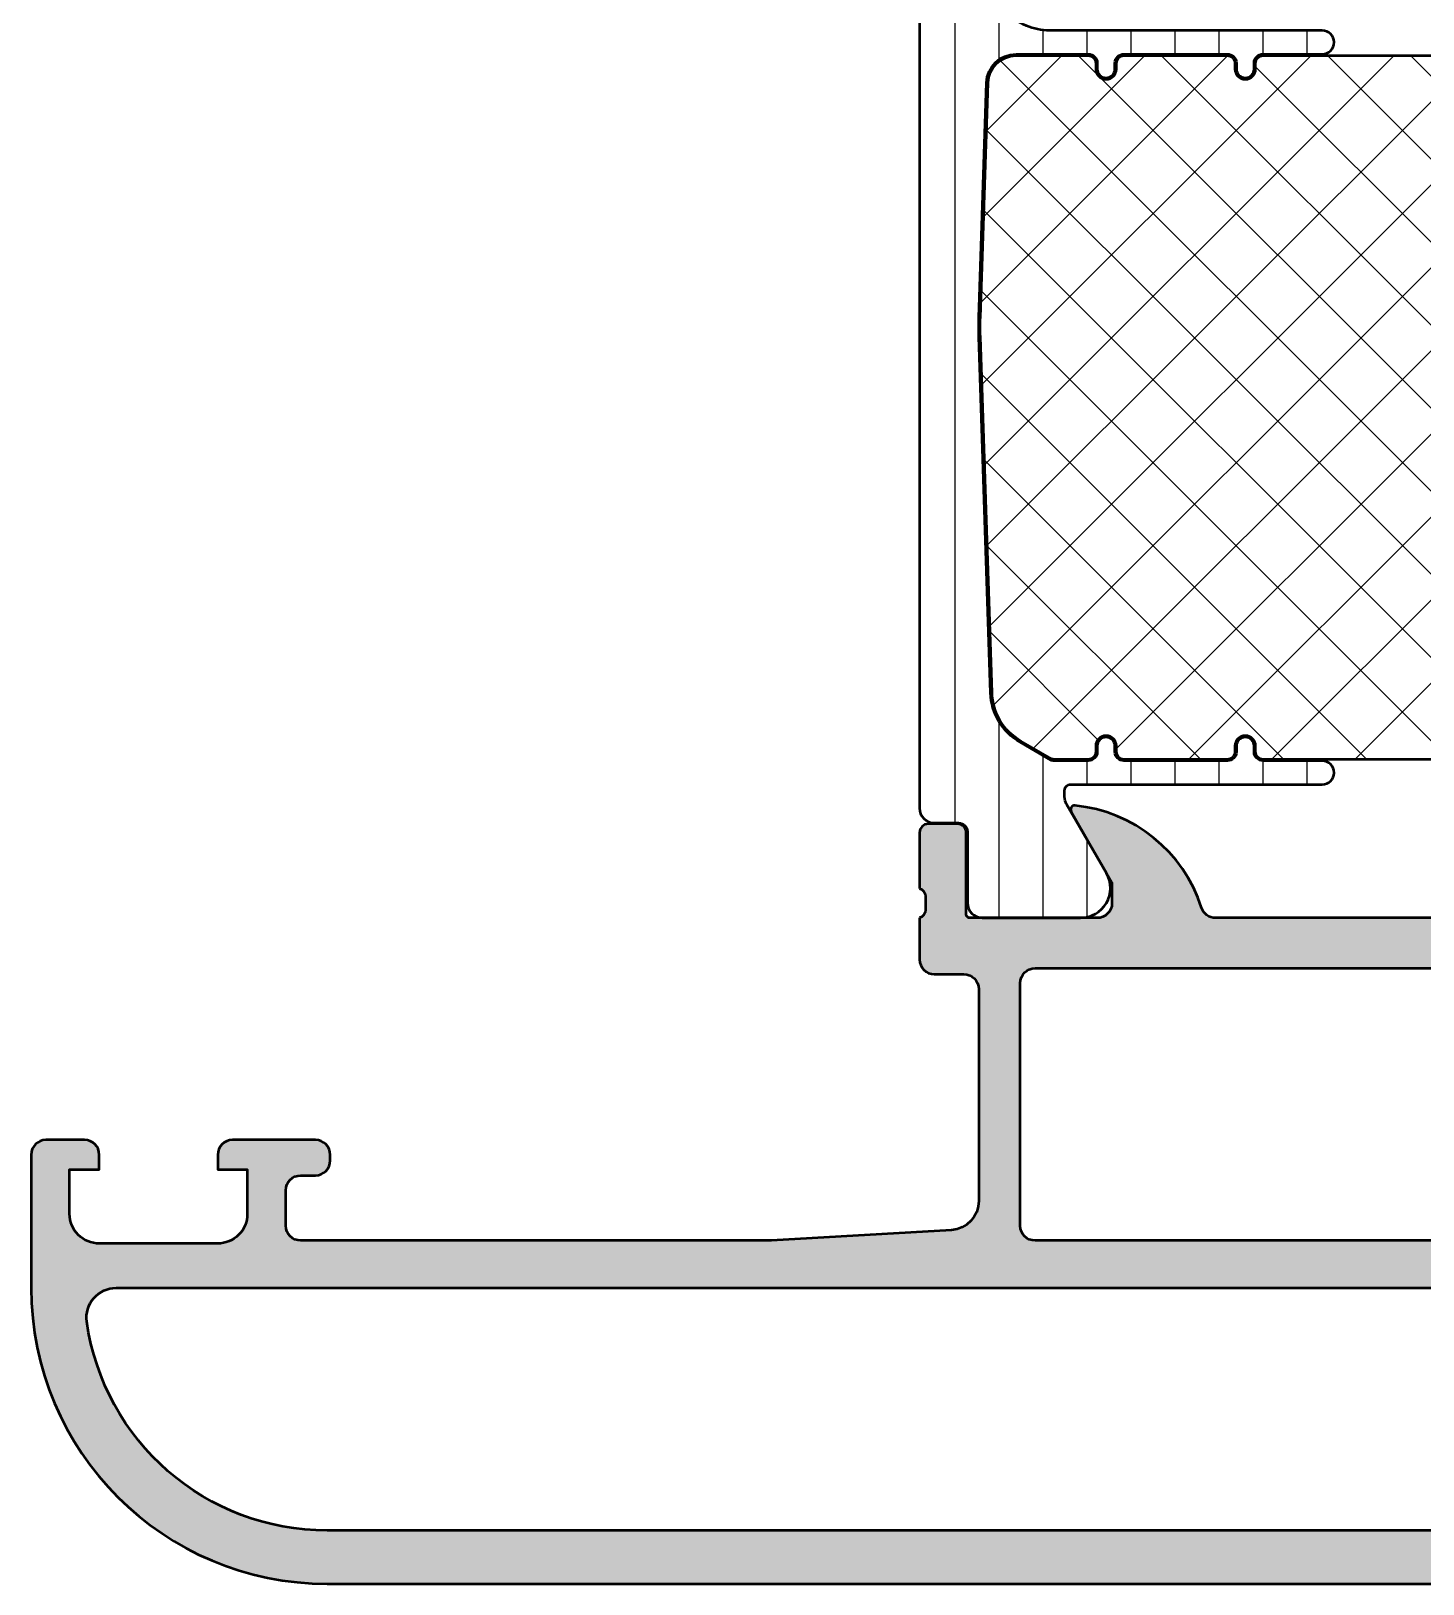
# Model space of a CAD drawing. Extents: x 0 to 94, y 0 to 85.
# Drawn here: x 0 to 47, y 0 to 52.5 of the extents above; entities that cross this region are included whole.
import ezdxf

# ---------------------------------------------------------------- set-up
doc = ezdxf.new("R2010")
doc.units = 0
for name, color, linetype, lineweight in [('0S-Alu contour', 7, 'Continuous', 50), ('0S-Alu hatch', 252, 'Continuous', 25), ('0S-Plastic contour', 254, 'Continuous', 50), ('0S-Plastic hatch', 253, 'Continuous', 25), ('0S-PT contour', 91, 'Continuous', 50), ('0S-PT hatch', 103, 'Continuous', 25)]:
    doc.layers.add(name, color=color, linetype=linetype, lineweight=lineweight)

# ---------------------------------------------------------------- blocks, each defined once
blk = doc.blocks.new('375500__3BB3C9ED_DCCA_46D5_B7CB_0F4170050886_')
at = {"layer": '0S-Alu hatch'}
h = blk.add_hatch(color=256, dxfattribs=at)
edge = h.paths.add_edge_path()
edge.add_line((30.00008499145088, 22.50004176142053), (30.00007688521748, 21.10003260614655))
edge.add_arc((30.50009269967535, 21.10004842060454), 0.5000158147079569, 180.0018121461791, 269.9981878539215)
edge.add_line((30.50007688521737, 20.60003260614667), (31.50007688521771, 20.60004786493573))
edge.add_ellipse((31.50006512295892, 20.1000279965611), major_axis=(-0.5000198685129815, 0), ratio=1, start_angle=180.0005281989191, end_angle=269.9986521979847, ccw=False)
edge.add_line((32.00008499145065, 20.10003260614656), (32.0003693692621, 12.94457400842873))
edge.add_ellipse((31.00036936950914, 12.94455177850227), major_axis=(-1.000000000000043, 0), ratio=1, start_angle=94.70786907149238, end_angle=180.0012736809183, ccw=False)
edge.add_line((31.08244475674724, 11.94792565461739), (25.00037084577946, 11.60004071237836))
edge.add_line((25.00037084577946, 11.60004071237836), (9.100084896081853, 11.60004071237813))
edge.add_ellipse((9.100074575971348, 12.10003039226774), major_axis=(-0.4999896799961158, 0), ratio=1, start_angle=-0.0011826219716795094, end_angle=90.0011826219615, ccw=False)
edge.add_line((8.60008489608174, 12.10004071237824), (8.599945068359489, 13.29998779296875))
edge.add_ellipse((9.09993474824904, 13.29999811307942), major_axis=(-0.4999896799960589, 0), ratio=1, start_angle=-90.0011826219419, end_angle=0.0011826219716795094, ccw=False)
edge.add_line((9.099945068359375, 13.79998779296897), (9.599945068359375, 13.79998779296897))
edge.add_arc((9.599955388469937, 14.29997747285853), 0.4999896799960589, 269.998817378032, 360.0011826219717)
edge.add_line((10.09994506835949, 14.29998779296909), (10.0999450683596, 14.50000000000023))
edge.add_arc((9.599955388470164, 14.5000103201109), 0.4999896799959453, 359.9988173777201, 450.0011826219549)
edge.add_line((9.599945068359716, 15.00000000000034), (6.799957275390625, 15.00000000000045))
edge.add_arc((6.799946955280518, 14.50001032011067), 0.4999896799962863, 89.99881737808411, 180.0011826219717)
edge.add_line((6.299957275390738, 14.49999999999988), (6.299957275390738, 14.00000000000023))
edge.add_line((6.299957275390738, 14.00000000000023), (7.299957275390738, 14.00000000000011))
edge.add_line((7.299957275390738, 14.00000000000011), (7.299957275390852, 12.50000000000034))
edge.add_ellipse((6.29996289693588, 12.4999943784552), major_axis=(-0.9999943784707722, 0), ratio=1, start_angle=89.99967790739151, end_angle=180.0003220922609, ccw=False)
edge.add_line((6.299957275390968, 11.50000000000023), (2.299987792968863, 11.50000000000023))
edge.add_ellipse((2.299913629411776, 12.49992583644314), major_axis=(-0.9999258391932329, 0), ratio=1, start_angle=-0.004249573911806692, end_angle=90.00424957397053, ccw=False)
edge.add_line((1.299987792968864, 12.50000000000011), (1.299987792969091, 14.00000000000023))
edge.add_line((1.299987792969091, 14.00000000000023), (2.299987792968863, 14.00000000000023))
edge.add_line((2.299987792968863, 14.00000000000023), (2.299987792968863, 14.50000000000023))
edge.add_arc((1.799950894179801, 14.49996310121116), 0.5000369001504826, 0.0042279776114068, 89.99577202225733)
edge.add_line((1.799987792968863, 15.00000000000023), (0.49993896484375, 15.00000000000023))
edge.add_arc((0.499985924103278, 14.50001407790399), 0.4999859243014705, 90.00538128625865, 180.0016132544992)
edge.add_line((4e-16, 14.50000000000057), (0, 10.00000000000011))
edge.add_arc((10.00000000000011, 10.00000000000011), 10.00000000000011, 180, 269.9999999999999)
edge.add_line((10.00000000000011, 0), (84.00013946532306, 2.274e-13))
edge.add_arc((84.00013946532302, 10.0000000000002), 9.999999999999972, 270.0000000000002, 360)
edge.add_line((94.000139465323, 10.00000000000022), (94.00013946532295, 14.50000000000045))
edge.add_arc((93.50015354121955, 14.50001407790399), 0.4999859243015776, 359.9983867455008, 449.9946187137161)
edge.add_line((93.5002005004793, 15.00000000000033), (92.20015167235448, 15.00000000000034))
edge.add_arc((92.20018857114339, 14.49996310121108), 0.5000369001506816, 90.00422797772634, 179.9957720222162)
edge.add_line((91.70015167235414, 14.50000000000034), (91.7001516723542, 14.00000000000011))
edge.add_line((91.7001516723542, 14.00000000000011), (92.7001516723542, 14))
edge.add_line((92.7001516723542, 14), (92.70015167235402, 12.50000000000023))
edge.add_ellipse((91.70022583591106, 12.49992583644319), major_axis=(-0.9999258391932897, 0), ratio=1, start_angle=89.99575042603601, end_angle=180.0042495739118, ccw=False)
edge.add_line((91.70015167235408, 11.50000000000023), (87.7001821899326, 11.50000000000034))
edge.add_ellipse((87.70017656838732, 12.49999437845545), major_axis=(-0.9999943784709143, 0), ratio=1, start_angle=-0.0003220922610012167, end_angle=90.0003220926298, ccw=False)
edge.add_line((86.7001821899322, 12.50000000000034), (86.7001821899322, 14.00000000000023))
edge.add_line((86.7001821899322, 14.00000000000023), (87.70018218993238, 14.00000000000034))
edge.add_line((87.70018218993238, 14.00000000000034), (87.70018218993232, 14.50000000000011))
edge.add_arc((87.20019251004285, 14.50001032011076), 0.4999896799959737, 359.9988173777201, 450.0011826219451)
edge.add_line((87.20018218993249, 15.00000000000023), (84.40019439696346, 15.00000000000023))
edge.add_arc((84.400184076853, 14.50001032011082), 0.4999896799959168, 89.99881737804178, 180.0011826222798)
edge.add_line((83.90019439696358, 14.50000000000023), (83.90019439696363, 14.29998779296886))
edge.add_arc((84.4001840768529, 14.29997747285824), 0.4999896799957747, 179.9988173777201, 270.001182621968)
edge.add_line((84.40019439696346, 13.79998779296897), (84.90019439696391, 13.79998779296897))
edge.add_ellipse((84.90020471707425, 13.29999811307942), major_axis=(-0.4999896799960589, 0), ratio=1, start_angle=179.9988173780284, end_angle=270.00118262194195, ccw=False)
edge.add_line((85.40019439696378, 13.29998779296875), (85.40004424912826, 12.100040712485))
edge.add_ellipse((84.90005456923868, 12.10003039237446), major_axis=(-0.4999896799960874, 0), ratio=1, start_angle=89.99881737802878, end_angle=180.0011826219717, ccw=False)
edge.add_line((84.90004424912809, 11.60004071248488), (69.00005035264427, 11.60004071248477))
edge.add_line((69.00005035264427, 11.60004071248477), (62.67149877926283, 12.00004223444443))
edge.add_ellipse((63.00004887686244, 12.94452877927588), major_axis=(-1.000000000000177, 0), ratio=1, start_angle=0.0012736809183024889, end_angle=70.8192040717837, ccw=False)
edge.add_line((62.00004887710935, 12.9445065493494), (62.00005447387258, 20.10003260614644))
edge.add_ellipse((62.50003903721597, 20.10004804280317), major_axis=(-0.499984563581687, 0), ratio=1, start_angle=-90.0017689651603, end_angle=0.0017689652212879992, ccw=False)
edge.add_line((62.50005447387258, 20.60003260614656), (63.50005447387229, 20.6000478649355))
edge.add_arc((63.50006991139034, 21.10003242717957), 0.4999845624823867, 269.9982309361196, 360.0000205083468)
edge.add_line((64.0000544738727, 21.10003260614644), (64.00005447387268, 22.50004176141976))
edge.add_ellipse((64.07889092041573, 22.76756235341285), major_axis=(-0.2788950563274126, 0), ratio=1, start_angle=-1.1645893741010127, end_angle=73.58012358050507, ccw=False)
edge.add_line((63.80005347387271, 22.77323076141124), (63.80005347387269, 23.22682476141124))
edge.add_ellipse((64.07892156951584, 23.2324854208883), major_axis=(-0.2789255417371292, 0), ratio=1, start_angle=-73.5754054446453, end_angle=1.1628700728862214, ccw=False)
edge.add_line((64.00005447387268, 23.50002876141122), (64.00005447387268, 25.38003976141974))
edge.add_arc((63.70005447387267, 25.38003976141975), 0.3000000000000043, 0, 89.99999999999864)
edge.add_line((63.70005447387268, 25.68003976141975), (62.7200801548299, 25.68003976141975))
edge.add_arc((62.7200801548299, 25.38003976141974), 0.3000000000000114, 90, 180)
edge.add_line((62.42008015482989, 25.38003976141974), (62.42008015482991, 22.62004176141976))
edge.add_ellipse((62.30008015483065, 22.62004176141975), major_axis=(-0.1199999999992585, 0), ratio=1, start_angle=90.00000000000341, end_angle=180, ccw=False)
edge.add_line((62.30008015483065, 22.50004176142049), (58.00005447387258, 22.50004176142043))
edge.add_ellipse((58.0000544738726, 23.00004176142047), major_axis=(-0.5000000000000356, 0), ratio=1, start_angle=0, end_angle=89.9999999999975, ccw=False)
edge.add_line((57.50005447387256, 23.00004176142047), (57.50005447387252, 23.7000417614205))
edge.add_line((57.50005447387252, 23.7000417614205), (58.88154993149493, 26.09286208444802))
edge.add_arc((58.76193468922429, 26.16192197677221), 0.1381197846483002, 329.9999999999806, 455.6225775508131)
edge.add_arc((59.23827771504673, 21.32343289957382), 4.999999999998927, 95.62257755079924, 162.2515836439352)
edge.add_ellipse((54.00005447387286, 23.00004176142147), major_axis=(-0.5000000000010913, 0), ratio=1, start_angle=89.99999999997641, end_angle=162.2515836438967, ccw=False)
edge.add_line((54.00005447387265, 22.50004176142037), (40.00008499145083, 22.50004176142043))
edge.add_ellipse((40.00008499145102, 23.00004176142116), major_axis=(-0.5000000000007248, 0), ratio=1, start_angle=17.74841635605742, end_angle=89.999999999978, ccw=False)
edge.add_arc((34.76186175027709, 21.32343289957336), 4.999999999999397, 17.74841635607089, 84.3774224492075)
edge.add_arc((35.23820477609896, 26.16192197677222), 0.1381197846483561, 84.37742244917449, 210.0000000000168)
edge.add_line((35.11858953382827, 26.09286208444801), (36.50008499145061, 23.70004176142048))
edge.add_line((36.50008499145061, 23.70004176142048), (36.50008499145075, 23.00004176142043))
edge.add_ellipse((36.00008499145069, 23.0000417614205), major_axis=(-0.500000000000064, 0), ratio=1, start_angle=89.99999999999102, end_angle=180, ccw=False)
edge.add_line((36.00008499145061, 22.50004176142043), (31.70005931049372, 22.50004176142049))
edge.add_ellipse((31.70005931049372, 22.62004176142054), major_axis=(-0.1200000000000472, 0), ratio=1, start_angle=0, end_angle=90, ccw=False)
edge.add_line((31.58005931049367, 22.62004176142054), (31.58005931049368, 25.38003976142054))
edge.add_arc((31.28005931049368, 25.38003976142054), 0.3000000000000078, 0, 90)
edge.add_line((31.28005931049368, 25.68003976142054), (30.3000849914509, 25.68003976142055))
edge.add_arc((30.3000849914509, 25.38003976142054), 0.3000000000000007, 90.00000000000067, 180)
edge.add_line((30.0000849914509, 25.38003976142054), (30.0000849914509, 23.50002876141204))
edge.add_ellipse((29.92121789580773, 23.2324854208891), major_axis=(-0.2789255417371521, 0), ratio=1, start_angle=178.837129927112, end_angle=253.5754054446445, ccw=False)
edge.add_line((30.2000859914509, 23.22682476141203), (30.2000859914509, 22.77323076141204))
edge.add_ellipse((29.92124854490784, 22.76756235341367), major_axis=(-0.2788950563274484, 0), ratio=1, start_angle=106.41987641949129, end_angle=181.1645893740969, ccw=False)
edge = h.paths.add_edge_path()
edge.add_ellipse((9.999999999999899, 9.999999999998895), major_axis=(-8.199999999998713, 0), ratio=1, start_angle=7.983216765385407, end_angle=90.00000000000068, ccw=False)
edge.add_ellipse((2.869776688835726, 9.000042234443326), major_axis=(-1.000000000001223, 0), ratio=1, start_angle=-89.99999999999278, end_angle=7.983216765386203, ccw=False)
edge.add_line((2.869776688835599, 10.00004223444455), (91.1303627764874, 10.00004223444455))
edge.add_ellipse((91.13036277648729, 9.0000422344433), major_axis=(-1.000000000001248, 0), ratio=1, start_angle=172.0167832346157, end_angle=269.9999999999943, ccw=False)
edge.add_ellipse((84.00013946532304, 9.999999999998902), major_axis=(-8.199999999998829, 0), ratio=1, start_angle=89.99999999999932, end_angle=172.0167832346149, ccw=False)
edge.add_line((84.00013946532295, 1.800000000000073), (10, 1.800000000000181))
edge = h.paths.add_edge_path()
edge.add_line((33.40005552291359, 12.10004071237824), (33.40005552291291, 20.30003705317211))
edge.add_ellipse((33.90008220294308, 20.30001037314193), major_axis=(-0.5000266807419605, 0), ratio=1, start_angle=270.00305714314635, end_angle=359.99694285699746, ccw=False)
edge.add_line((33.90005552291268, 20.8000370531721), (60.10008394240776, 20.8000370531721))
edge.add_ellipse((60.10007902758851, 20.30006265529975), major_axis=(-0.4999743978965139, 0), ratio=1, start_angle=179.9970660620503, end_angle=269.9994367743602, ccw=False)
edge.add_line((60.60005342482952, 20.30003705317211), (60.6001416959715, 12.10012898890773))
edge.add_ellipse((60.1000790267213, 12.1001033822599), major_axis=(-0.5000626699058164, 0), ratio=1, start_angle=90.0005632256458, end_angle=180.0029339379498, ccw=False)
edge.add_line((60.10008394240833, 11.60004071237824), (33.90005552291461, 11.60004071237824))
edge.add_ellipse((33.90008220294439, 12.10006739240904), major_axis=(-0.5000266807425858, 0), ratio=1, start_angle=0.0030571432409942645, end_angle=89.99694285692527, ccw=False)
at = {"layer": '0S-Alu contour', "color": 7}
for points in [[(35.11858953382827, 26.09286208444801), (36.50008499145061, 23.70004176142048), (36.50008499145075, 23.00004176142043)], [(30.0000849914509, 25.38003976142054), (30.0000849914509, 23.50002876141204)], [(31.28005931049368, 25.68003976142054), (30.3000849914509, 25.68003976142055)], [(31.58005931049367, 22.62004176142054), (31.58005931049368, 25.38003976142054)], [(30.2000859914509, 23.22682476141203), (30.2000859914509, 22.77323076141204)], [(30.00008499145088, 22.50004176142053), (30.00007688521748, 21.10003260614655)], [(36.00008499145061, 22.50004176142043), (31.70005931049372, 22.50004176142049)], [(54.00005447387265, 22.50004176142037), (40.00008499145083, 22.50004176142043)], [(30.50007688521737, 20.60003260614667), (31.50007688521771, 20.60004786493573)], [(33.90005552291268, 20.8000370531721), (60.10008394240776, 20.8000370531721)], [(32.00008499145065, 20.10003260614656), (32.0003693692621, 12.94457400842873)], [(33.40005552291359, 12.10004071237824), (33.40005552291291, 20.30003705317211)], [(1.799987792968863, 15.00000000000023), (0.49993896484375, 15.00000000000023)], [(9.599945068359716, 15.00000000000034), (6.799957275390625, 15.00000000000045)], [(4e-16, 14.50000000000057), (0, 10.00000000000011)], [(1.299987792968864, 12.50000000000011), (1.299987792969091, 14.00000000000023), (2.299987792968863, 14.00000000000023), (2.299987792968863, 14.50000000000023)], [(6.299957275390738, 14.49999999999988), (6.299957275390738, 14.00000000000023), (7.299957275390738, 14.00000000000011), (7.299957275390852, 12.50000000000034)], [(10.09994506835949, 14.29998779296909), (10.0999450683596, 14.50000000000023)], [(9.099945068359375, 13.79998779296897), (9.599945068359375, 13.79998779296897)], [(8.60008489608174, 12.10004071237824), (8.599945068359489, 13.29998779296875)], [(31.08244475674724, 11.94792565461739), (25.00037084577946, 11.60004071237836), (9.100084896081853, 11.60004071237813)], [(60.10008394240833, 11.60004071237824), (33.90005552291461, 11.60004071237824)], [(6.299957275390968, 11.50000000000023), (2.299987792968863, 11.50000000000023)], [(2.869776688835599, 10.00004223444455), (91.1303627764874, 10.00004223444455)], [(84.00013946532295, 1.800000000000073), (10, 1.800000000000181)], [(10.00000000000011, 0), (84.00013946532306, 2.274e-13)]]:
    blk.add_lwpolyline(points, dxfattribs=at)
for centre, radius, start, end in [((35.23820477609896, 26.16192197677222), 0.1381197846483561, 84.37742244917449, 210.0000000000168), ((34.76186175027709, 21.32343289957336), 4.999999999999397, 17.74841635607089, 84.3774224492075), ((30.3000849914509, 25.38003976142054), 0.3000000000000007, 90.00000000000067, 180), ((31.28005931049368, 25.38003976142054), 0.3000000000000078, 0, 90), ((30.50009269967535, 21.10004842060454), 0.5000158147079569, 180.0018121461791, 269.9981878539215), ((0.499985924103278, 14.50001407790399), 0.4999859243014705, 90.00538128625865, 180.0016132544992), ((1.799950894179801, 14.49996310121116), 0.5000369001504826, 0.0042279776114068, 89.99577202225733), ((6.799946955280518, 14.50001032011067), 0.4999896799962863, 89.99881737808411, 180.0011826219717), ((9.599955388470164, 14.5000103201109), 0.4999896799959453, 359.9988173777201, 90.00118262195497), ((9.599955388469937, 14.29997747285853), 0.4999896799960589, 269.998817378032, 0.0011826219716948), ((10.00000000000011, 10.00000000000011), 10.00000000000011, 180, 269.9999999999999)]:
    blk.add_arc(centre, radius, start, end, dxfattribs=at)
at = {"layer": '0S-Alu contour', "color": 7, "extrusion": (0, 0, -1)}
for centre, radius, start, end in [((-29.92121789580773, 23.2324854208891), 0.2789255417371521, 106.4245945553555, 181.162870072888), ((-29.92124854490784, 22.76756235341367), 0.2788950563274484, 178.8354106259031, 253.5801235805087), ((-31.70005931049372, 22.62004176142054), 0.1200000000000472, 270, 0), ((-36.00008499145069, 23.0000417614205), 0.500000000000064, 180, 270.000000000009), ((-40.00008499145102, 23.00004176142116), 0.5000000000007248, 270.000000000022, 342.2515836439426), ((-31.50006512295892, 20.1000279965611), 0.5000198685129815, 90.00134780201532, 179.9994718010809), ((-33.90008220294308, 20.30001037314193), 0.5000266807419605, 0.0030571430025155, 89.99694285685364), ((-9.09993474824904, 13.29999811307942), 0.4999896799960589, 359.9988173780283, 90.00118262194194), ((-31.00036936950914, 12.94455177850227), 1.000000000000043, 179.9987263190817, 265.2921309285076), ((-2.299913629411776, 12.49992583644314), 0.9999258391932329, 269.9957504260295, 0.0042495739118255), ((-6.29996289693588, 12.4999943784552), 0.9999943784707722, 179.9996779077391, 270.0003220926085), ((-9.100074575971348, 12.10003039226774), 0.4999896799961158, 269.9988173780385, 0.0011826219716948), ((-33.90008220294439, 12.10006739240904), 0.5000266807425858, 270.0030571430747, 359.996942856759), ((-2.869776688835726, 9.000042234443326), 1.000000000001223, 352.0167832346138, 89.99999999999275), ((-9.999999999999899, 9.999999999998895), 8.199999999998713, 269.9999999999993, 352.0167832346146)]:
    blk.add_arc(centre, radius, start, end, dxfattribs=at)
blk = doc.blocks.new('371630__00805256_EE2C_4129_A9E8_B7A87C86905F_')
at = {"layer": '0S-PT hatch'}
h = blk.add_hatch(dxfattribs=at)
h.set_pattern_fill('ANSI37', color=256, scale=0.625, angle=90, style=0)
h.set_pattern_definition([(135, (0, 0), (-1.403165018917055, -1.403165018917055), []), (225, (0, 0), (1.403165018917055, -1.403165018917055), [])])
edge = h.paths.add_edge_path()
edge.add_ellipse((57.89999999999997, 51.19005449050052), major_axis=(-0.4500000000000242, 0), ratio=1, start_angle=180, end_angle=270.0000000000009, ccw=False)
edge.add_line((58.34999999999999, 51.19005449050051), (58.35000000000002, 28.31005449050054))
edge.add_ellipse((57.90000000000005, 28.31005449050051), major_axis=(-0.4499999999999745, 0), ratio=1, start_angle=90, end_angle=180, ccw=False)
edge.add_line((57.90000000000005, 27.86005449050054), (41.60000000000001, 27.86005449050048))
edge.add_ellipse((41.60000000000002, 28.11005449050049), major_axis=(-0.2500000000000035, 0), ratio=1, start_angle=0, end_angle=89.9999999999967, ccw=False)
edge.add_line((41.35000000000002, 28.11005449050049), (41.34999999999999, 28.31005449050054))
edge.add_arc((40.99999999999996, 28.31005449050053), 0.3500000000000227, 0, 180)
edge.add_line((40.64999999999995, 28.31005449050051), (40.65000000000006, 28.11005449050053))
edge.add_ellipse((40.39999999999999, 28.11005449050055), major_axis=(-0.250000000000071, 0), ratio=1, start_angle=89.99999999999352, end_angle=180, ccw=False)
edge.add_line((40.39999999999996, 27.86005449050048), (36.9, 27.86005449050048))
edge.add_ellipse((36.90000000000002, 28.11005449050052), major_axis=(-0.2500000000000391, 0), ratio=1, start_angle=0, end_angle=89.99999999999511, ccw=False)
edge.add_line((36.64999999999998, 28.11005449050052), (36.65000000000001, 28.31005449050054))
edge.add_arc((36.29999999999999, 28.31005449050053), 0.3500000000000227, 0, 180)
edge.add_line((35.94999999999996, 28.31005449050051), (35.95000000000008, 28.11005449050054))
edge.add_ellipse((35.70000000000003, 28.11005449050059), major_axis=(-0.2500000000000426, 0), ratio=1, start_angle=89.99999999998698, end_angle=180, ccw=False)
edge.add_line((35.69999999999998, 27.86005449050054), (34.5358983847997, 27.86005449050054))
edge.add_ellipse((34.53589838713249, 28.01005449883782), major_axis=(-0.1500000083372726, 0), ratio=1, start_angle=59.99999910894212, end_angle=89.99999910894257, ccw=False)
edge.add_line((34.4608983809436, 27.88015068221625), (33.42409589765384, 28.47874874604698))
edge.add_ellipse((34.39909573626414, 30.16749836768746), major_axis=(-1.949999992277173, 0), ratio=1, start_angle=1.7210023747031755, end_angle=60.00000534460878, ccw=False)
edge.add_line((32.44997535292809, 30.10893471731574), (32.05535366718593, 42.13369684121633))
edge.add_ellipse((42.00025192126147, 42.46005453213419), major_axis=(-9.950251787082387, 0), ratio=1, start_angle=-1.8796724993549105, end_angle=1.8795778186365055, ccw=False)
edge.add_line((32.05535420650241, 42.78642865689926), (32.31312801850385, 50.72121426606038))
edge.add_ellipse((33.26261686435048, 50.69005449050052), major_axis=(-0.9500000000000564, 0), ratio=1, start_angle=269.9999999999983, end_angle=358.12037484100387, ccw=False)
edge.add_line((33.26261686435051, 51.64005449050058), (35.7, 51.64005449050055))
edge.add_ellipse((35.70000000000002, 51.39005449050054), major_axis=(-0.25, 0), ratio=1, start_angle=180, end_angle=270.00000000000324, ccw=False)
edge.add_line((35.95000000000002, 51.39005449050056), (35.95000000000002, 51.19005449050053))
edge.add_arc((36.3, 51.19005449050053), 0.3499999999999801, 180, 360)
edge.add_line((36.64999999999998, 51.19005449050054), (36.64999999999998, 51.39005449050052))
edge.add_ellipse((36.89999999999996, 51.39005449050053), major_axis=(-0.2499999999999858, 0), ratio=1, start_angle=270, end_angle=360, ccw=False)
edge.add_line((36.89999999999996, 51.64005449050051), (40.40000000000008, 51.64005449050053))
edge.add_ellipse((40.40000000000009, 51.39005449050056), major_axis=(-0.2499999999999645, 0), ratio=1, start_angle=180, end_angle=270.0000000000049, ccw=False)
edge.add_line((40.65000000000006, 51.39005449050058), (40.65000000000003, 51.19005449050054))
edge.add_arc((41.00000000000001, 51.19005449050053), 0.3499999999999801, 180, 360)
edge.add_line((41.34999999999999, 51.19005449050051), (41.35000000000002, 51.39005449050058))
edge.add_ellipse((41.59999999999995, 51.3900544905006), major_axis=(-0.249999999999936, 0), ratio=1, start_angle=270.00000000000165, end_angle=360, ccw=False)
edge.add_line((41.59999999999995, 51.64005449050054), (57.89999999999996, 51.64005449050055))
at = {"layer": '0S-PT contour', "color": 7}
for points in [[(33.26261686435051, 51.64005449050058), (35.7, 51.64005449050055)], [(36.89999999999996, 51.64005449050051), (40.40000000000008, 51.64005449050053)], [(41.59999999999995, 51.64005449050054), (57.89999999999996, 51.64005449050055)], [(35.95000000000002, 51.39005449050056), (35.95000000000002, 51.19005449050053)], [(36.64999999999998, 51.19005449050054), (36.64999999999998, 51.39005449050052)], [(40.65000000000006, 51.39005449050058), (40.65000000000003, 51.19005449050054)], [(41.34999999999999, 51.19005449050051), (41.35000000000002, 51.39005449050058)], [(58.34999999999999, 51.19005449050051), (58.35000000000002, 28.31005449050054)], [(32.05535420650241, 42.78642865689926), (32.31312801850385, 50.72121426606038)], [(32.44997535292809, 30.10893471731574), (32.05535366718593, 42.13369684121633)], [(34.4608983809436, 27.88015068221625), (33.42409589765384, 28.47874874604698)], [(35.69999999999998, 27.86005449050054), (34.5358983847997, 27.86005449050054)], [(35.94999999999996, 28.31005449050051), (35.95000000000008, 28.11005449050054)], [(36.64999999999998, 28.11005449050052), (36.65000000000001, 28.31005449050054)], [(40.39999999999996, 27.86005449050048), (36.9, 27.86005449050048)], [(40.64999999999995, 28.31005449050051), (40.65000000000006, 28.11005449050053)], [(41.35000000000002, 28.11005449050049), (41.34999999999999, 28.31005449050054)], [(57.90000000000005, 27.86005449050054), (41.60000000000001, 27.86005449050048)]]:
    blk.add_lwpolyline(points, dxfattribs=at)
at = {"layer": '0S-PT contour', "color": 7, "extrusion": (0, 0, -1)}
for centre, radius, start, end in [((-33.26261686435048, 50.69005449050052), 0.9500000000000564, 1.87962515899611, 90.00000000000172), ((-35.70000000000002, 51.39005449050054), 0.25, 89.99999999999675, 180), ((-36.89999999999996, 51.39005449050053), 0.2499999999999858, 0, 90), ((-40.40000000000009, 51.39005449050056), 0.2499999999999645, 89.99999999999511, 180), ((-41.59999999999995, 51.3900544905006), 0.249999999999936, 0, 89.99999999999837), ((-57.89999999999997, 51.19005449050052), 0.4500000000000242, 89.99999999999909, 180), ((-42.00025192126147, 42.46005453213419), 9.950251787082387, 358.1204221813635, 1.879672499354929), ((-34.39909573626414, 30.16749836768746), 1.949999992277173, 299.9999946553912, 358.2789976252968), ((-34.53589838713249, 28.01005449883782), 0.1500000083372726, 270.0000008910574, 300.0000008910579), ((-35.70000000000003, 28.11005449050059), 0.2500000000000426, 180, 270.000000000013), ((-36.90000000000002, 28.11005449050052), 0.2500000000000391, 270.0000000000049, 0), ((-40.39999999999999, 28.11005449050055), 0.250000000000071, 180, 270.0000000000065), ((-41.60000000000002, 28.11005449050049), 0.2500000000000035, 270.0000000000033, 0), ((-57.90000000000005, 28.31005449050051), 0.4499999999999745, 180, 270)]:
    blk.add_arc(centre, radius, start, end, dxfattribs=at)
at = {"layer": '0S-PT contour', "color": 7}
for centre, radius, start, end in [((36.3, 51.19005449050053), 0.3499999999999801, 180, 0), ((41.00000000000001, 51.19005449050053), 0.3499999999999801, 180, 0), ((36.29999999999999, 28.31005449050053), 0.3500000000000227, 0, 180), ((40.99999999999996, 28.31005449050053), 0.3500000000000227, 0, 180)]:
    blk.add_arc(centre, radius, start, end, dxfattribs=at)
blk = doc.blocks.new('284163__F4834D3C_F44C_4B43_8B2D_9A2F72A34722___4C2E2B66_764C_42C8_8A09_C8A204064848_')
at = {"layer": '0S-Plastic hatch'}
h = blk.add_hatch(dxfattribs=at)
h.set_pattern_fill('ANSI31', color=256, scale=0.4680000000000001, angle=45, style=0)
h.set_pattern_definition([(90, (0, 0), (-1.4859, 0), [])])
edge = h.paths.add_edge_path()
edge.add_arc((30.49999999999998, 58.79004476142047), 0.5, 90, 180)
edge.add_line((29.99999999999998, 58.79004476142047), (30.00000000000001, 26.21003876142041))
edge.add_arc((30.50000000000001, 26.21003876142041), 0.5, 180, 270.0000000000081)
edge.add_line((30.50000000000008, 25.71003876142042), (31.32033267325756, 25.71003876142053))
edge.add_ellipse((31.32033267325756, 25.41003876142046), major_axis=(-0.3000000000000682, 0), ratio=1, start_angle=180, end_angle=270, ccw=False)
edge.add_line((31.62033267325762, 25.41003876142052), (31.61999804395146, 23.01004037848422))
edge.add_arc((32.11999402139014, 23.01003773885922), 0.4999959774456543, 179.9996975182267, 270.0003024811965)
edge.add_line((32.11999666101531, 22.51004176142053), (35.43515934783147, 22.51004176142053))
edge.add_arc((35.44703679091135, 23.50997122210545), 0.9999999999998763, 269.3194566383534, 389.9999965993497)
edge.add_line((36.31306222437196, 24.00997117070458), (34.96698728326966, 26.34144167906165))
edge.add_ellipse((35.40000000000004, 26.59144165336118), major_axis=(-0.4999999999999916, 0), ratio=1, start_angle=0, end_angle=29.999996599341898, ccw=False)
edge.add_line((34.90000000000005, 26.59144165336118), (34.90000000000002, 26.81005449050054))
edge.add_ellipse((35.1, 26.81005449050056), major_axis=(-0.1999999999999744, 0), ratio=1, start_angle=269.9999999999959, end_angle=360, ccw=False)
edge.add_line((35.10000000000001, 27.01005449050053), (43.60000000000003, 27.01005449050047))
edge.add_arc((43.60000000000005, 27.41005449050046), 0.3999999999999915, 269.999999999998, 449.9999999999979)
edge.add_line((43.60000000000006, 27.81005449050045), (41.60000000000012, 27.81005449050049))
edge.add_ellipse((41.60000000000013, 28.11005449050054), major_axis=(-0.300000000000054, 0), ratio=1, start_angle=0, end_angle=89.99999999999733, ccw=False)
edge.add_line((41.30000000000008, 28.11005449050054), (41.29999999999999, 28.31005449050054))
edge.add_arc((41.00000000000003, 28.31005449050057), 0.2999999999999687, 0, 180)
edge.add_line((40.70000000000006, 28.3100544905006), (40.70000000000006, 28.11005449050052))
edge.add_ellipse((40.39999999999998, 28.1100544905006), major_axis=(-0.3000000000000824, 0), ratio=1, start_angle=90.00000000001359, end_angle=180, ccw=False)
edge.add_line((40.40000000000005, 27.81005449050051), (36.90000000000004, 27.81005449050051))
edge.add_ellipse((36.90000000000006, 28.11005449050054), major_axis=(-0.3000000000000256, 0), ratio=1, start_angle=0, end_angle=89.99999999999733, ccw=False)
edge.add_line((36.60000000000003, 28.11005449050054), (36.60000000000001, 28.31005449050054))
edge.add_arc((36.29999999999994, 28.31005449050057), 0.3000000000000682, 0, 180)
edge.add_line((35.99999999999987, 28.3100544905006), (36.00000000000004, 28.11005449050061))
edge.add_ellipse((35.70000000000002, 28.11005449050057), major_axis=(-0.3000000000000256, 0), ratio=1, start_angle=90.00000000000551, end_angle=180, ccw=False)
edge.add_line((35.70000000000005, 27.81005449050054), (34.53589838479961, 27.81005449050057))
edge.add_ellipse((34.53589838479962, 28.01005449013203), major_axis=(-0.1999999996314621, 0), ratio=1, start_angle=59.99999999999369, end_angle=89.99999999999591, ccw=False)
edge.add_line((34.43589838498387, 27.83684940969432), (33.39909590169315, 28.4354474735257))
edge.add_ellipse((34.39909573626417, 30.16749836768755), major_axis=(-1.999999992277222, 0), ratio=1, start_angle=1.7229977105125158, end_angle=60.000005344612816, ccw=False)
edge.add_line((32.40000000000005, 30.10736346634466), (32.00538057003611, 42.13205685302895))
edge.add_ellipse((41.99999999997579, 42.46005449050126), major_axis=(-9.999999999975755, 0), ratio=1, start_angle=-1.8796251589934059, end_angle=1.879625159001307, ccw=False)
edge.add_line((32.00538057003607, 42.78805212797215), (32.26315492135412, 50.72285425424782))
edge.add_ellipse((33.26261686435052, 50.69005449050063), major_axis=(-1.000000000000002, 0), ratio=1, start_angle=269.9999999999992, end_angle=358.12037484100546, ccw=False)
edge.add_line((33.26261686435053, 51.69005449050063), (35.7, 51.69005449050054))
edge.add_ellipse((35.70000000000007, 51.39005449050057), major_axis=(-0.2999999999999687, 0), ratio=1, start_angle=180, end_angle=270.00000000001353, ccw=False)
edge.add_line((36.00000000000004, 51.3900544905006), (36.00000000000001, 51.19005449050053))
edge.add_arc((36.3, 51.19005449050055), 0.2999999999999829, 180, 360)
edge.add_line((36.59999999999998, 51.19005449050057), (36.59999999999998, 51.39005449050052))
edge.add_ellipse((36.89999999999994, 51.39005449050055), major_axis=(-0.2999999999999545, 0), ratio=1, start_angle=270, end_angle=360, ccw=False)
edge.add_line((36.89999999999994, 51.6900544905005), (40.40000000000008, 51.69005449050053))
edge.add_ellipse((40.40000000000019, 51.39005449050063), major_axis=(-0.2999999999998905, 0), ratio=1, start_angle=180, end_angle=270.0000000000217, ccw=False)
edge.add_line((40.70000000000008, 51.39005449050065), (40.70000000000002, 51.19005449050054))
edge.add_arc((41.00000000000003, 51.19005449050054), 0.2999999999999971, 180, 360)
edge.add_line((41.30000000000002, 51.19005449050054), (41.30000000000008, 51.39005449050055))
edge.add_ellipse((41.60000000000005, 51.39005449050058), major_axis=(-0.2999999999999687, 0), ratio=1, start_angle=270.00000000000273, end_angle=360, ccw=False)
edge.add_line((41.60000000000003, 51.69005449050055), (43.60000000000003, 51.69005449050054))
edge.add_arc((43.60000000000003, 52.09005449050053), 0.3999999999999915, 270, 450)
edge.add_line((43.60000000000003, 52.49005449050052), (34.3878614122997, 52.49005449050047))
edge.add_ellipse((34.38786141229967, 54.49005449050048), major_axis=(-2.000000000000014, 0), ratio=1, start_angle=-1.8796251589948838, end_angle=90.0000000000008, ccw=False)
edge.add_line((32.38893752630687, 54.55565401799488), (32.39999999999999, 54.89274551465617))
edge.add_ellipse((34.39909574398347, 54.83261061308116), major_axis=(-2.000000000000069, 0), ratio=1, start_angle=299.9999946553894, end_angle=358.2770022894899, ccw=False)
edge.add_line((33.39909590555096, 56.56466151393114), (34.39999991921626, 57.14253358699703))
edge.add_arc((33.89999999999996, 58.00855903742199), 1.000000000000033, 299.9999946553925, 360)
edge.add_line((34.89999999999998, 58.00855903742202), (34.90000000000005, 58.40864186947986))
edge.add_ellipse((35.40000000000004, 58.40864186947979), major_axis=(-0.4999999999999858, 0), ratio=1, start_angle=330.0000034006562, end_angle=360, ccw=False)
edge.add_line((34.96698728326967, 58.65864184377933), (36.31306222437206, 60.99011235213642))
edge.add_arc((35.44703679091145, 61.49011230073558), 0.9999999999999037, 330.0000034006489, 450.6805433616453)
edge.add_line((35.43515934783159, 62.49004176142054), (32.11999666101519, 62.49004176142053))
edge.add_arc((32.11999402139002, 61.99004578398174), 0.4999959774457609, 89.99969751880354, 180.0003024817733)
edge.add_line((31.61999804395123, 61.99004314435673), (31.62033267325751, 59.59004476142048))
edge.add_ellipse((31.3203326732575, 59.59004476142048), major_axis=(-0.3000000000000114, 0), ratio=1, start_angle=90.00000000001148, end_angle=180, ccw=False)
edge.add_line((31.32033267325756, 59.29004476142047), (30.49999999999998, 59.29004476142047))
at = {"layer": '0S-Plastic contour', "color": 7}
for points in [[(35.43515934783159, 62.49004176142054), (32.11999666101519, 62.49004176142053)], [(31.61999804395123, 61.99004314435673), (31.62033267325751, 59.59004476142048)], [(34.96698728326967, 58.65864184377933), (36.31306222437206, 60.99011235213642)], [(29.99999999999998, 58.79004476142047), (30.00000000000001, 26.21003876142041)], [(31.32033267325756, 59.29004476142047), (30.49999999999998, 59.29004476142047)], [(34.89999999999998, 58.00855903742202), (34.90000000000005, 58.40864186947986)], [(33.39909590555096, 56.56466151393114), (34.39999991921626, 57.14253358699703)], [(32.38893752630687, 54.55565401799488), (32.39999999999999, 54.89274551465617)], [(43.60000000000003, 52.49005449050052), (34.3878614122997, 52.49005449050047)], [(33.26261686435053, 51.69005449050063), (35.7, 51.69005449050054)], [(36.89999999999994, 51.6900544905005), (40.40000000000008, 51.69005449050053)], [(41.60000000000003, 51.69005449050055), (43.60000000000003, 51.69005449050054)], [(36.00000000000004, 51.3900544905006), (36.00000000000001, 51.19005449050053)], [(36.59999999999998, 51.19005449050057), (36.59999999999998, 51.39005449050052)], [(40.70000000000008, 51.39005449050065), (40.70000000000002, 51.19005449050054)], [(41.30000000000002, 51.19005449050054), (41.30000000000008, 51.39005449050055)], [(32.00538057003607, 42.78805212797215), (32.26315492135412, 50.72285425424782)], [(32.40000000000005, 30.10736346634466), (32.00538057003611, 42.13205685302895)], [(34.43589838498387, 27.83684940969432), (33.39909590169315, 28.4354474735257)], [(35.99999999999987, 28.3100544905006), (36.00000000000004, 28.11005449050061)], [(36.60000000000003, 28.11005449050054), (36.60000000000001, 28.31005449050054)], [(40.70000000000006, 28.3100544905006), (40.70000000000006, 28.11005449050052)], [(41.30000000000008, 28.11005449050054), (41.29999999999999, 28.31005449050054)], [(35.70000000000005, 27.81005449050054), (34.53589838479961, 27.81005449050057)], [(40.40000000000005, 27.81005449050051), (36.90000000000004, 27.81005449050051)], [(43.60000000000006, 27.81005449050045), (41.60000000000012, 27.81005449050049)], [(34.90000000000005, 26.59144165336118), (34.90000000000002, 26.81005449050054)], [(35.10000000000001, 27.01005449050053), (43.60000000000003, 27.01005449050047)], [(36.31306222437196, 24.00997117070458), (34.96698728326966, 26.34144167906165)], [(30.50000000000008, 25.71003876142042), (31.32033267325756, 25.71003876142053)], [(31.62033267325762, 25.41003876142052), (31.61999804395146, 23.01004037848422)], [(32.11999666101531, 22.51004176142053), (35.43515934783147, 22.51004176142053)]]:
    blk.add_lwpolyline(points, dxfattribs=at)
for centre, radius, start, end in [((32.11999402139002, 61.99004578398174), 0.4999959774457609, 89.99969751880354, 180.0003024817733), ((35.44703679091145, 61.49011230073558), 0.9999999999999037, 330.0000034006489, 90.68054336164532), ((30.49999999999998, 58.79004476142047), 0.5, 90, 180), ((33.89999999999996, 58.00855903742199), 1.000000000000033, 299.9999946553925, 0), ((43.60000000000003, 52.09005449050053), 0.3999999999999915, 270, 90), ((36.3, 51.19005449050055), 0.2999999999999829, 180, 0), ((41.00000000000003, 51.19005449050054), 0.2999999999999971, 180, 0), ((36.29999999999994, 28.31005449050057), 0.3000000000000682, 0, 180), ((41.00000000000003, 28.31005449050057), 0.2999999999999687, 0, 180), ((43.60000000000005, 27.41005449050046), 0.3999999999999915, 269.999999999998, 89.99999999999797), ((30.50000000000001, 26.21003876142041), 0.5, 180, 270.0000000000081), ((35.44703679091135, 23.50997122210545), 0.9999999999998763, 269.3194566383534, 29.99999659934973), ((32.11999402139014, 23.01003773885922), 0.4999959774456543, 179.9996975182267, 270.0003024811965)]:
    blk.add_arc(centre, radius, start, end, dxfattribs=at)
at = {"layer": '0S-Plastic contour', "color": 7, "extrusion": (0, 0, -1)}
for centre, radius, start, end in [((-31.3203326732575, 59.59004476142048), 0.3000000000000114, 180, 269.9999999999885), ((-35.40000000000004, 58.40864186947979), 0.4999999999999858, 0, 29.99999659934376), ((-34.39909574398347, 54.83261061308116), 2.000000000000069, 1.722997710510139, 60.00000534461063), ((-34.38786141229967, 54.49005449050048), 2.000000000000014, 269.9999999999992, 1.879625158994947), ((-33.26261686435052, 50.69005449050063), 1.000000000000002, 1.879625158994559, 90.00000000000081), ((-35.70000000000007, 51.39005449050057), 0.2999999999999687, 89.99999999998644, 180), ((-36.89999999999994, 51.39005449050055), 0.2999999999999545, 0, 90), ((-40.40000000000019, 51.39005449050063), 0.2999999999998906, 89.99999999997831, 180), ((-41.60000000000005, 51.39005449050058), 0.2999999999999687, 0, 89.99999999999729), ((-41.99999999997579, 42.46005449050126), 9.999999999975755, 358.1203748409987, 1.879625158993395), ((-34.39909573626417, 30.16749836768755), 1.999999992277222, 299.9999946553872, 358.2770022894875), ((-34.53589838479962, 28.01005449013203), 0.1999999996314621, 270.0000000000041, 300.0000000000063), ((-35.70000000000002, 28.11005449050057), 0.3000000000000256, 180, 269.9999999999945), ((-36.90000000000006, 28.11005449050054), 0.3000000000000256, 270.0000000000027, 0), ((-40.39999999999998, 28.1100544905006), 0.3000000000000824, 180, 269.9999999999864), ((-41.60000000000013, 28.11005449050054), 0.300000000000054, 270.0000000000027, 0), ((-35.1, 26.81005449050056), 0.1999999999999744, 0, 90.00000000000406), ((-35.40000000000004, 26.59144165336118), 0.4999999999999916, 330.0000034006581, 0), ((-31.32033267325756, 25.41003876142046), 0.3000000000000682, 90, 180)]:
    blk.add_arc(centre, radius, start, end, dxfattribs=at)
blk = doc.blocks.new('371630__928DCF58_D66B_404A_9E7F_BB2312A3E7D1_')
at = {"layer": '0S-Alu contour', "color": 7}
blk.add_blockref('375500__3BB3C9ED_DCCA_46D5_B7CB_0F4170050886_', (0, 0), dxfattribs=at)
at = {"layer": '0S-Plastic contour', "color": 7}
blk.add_blockref('284163__F4834D3C_F44C_4B43_8B2D_9A2F72A34722___4C2E2B66_764C_42C8_8A09_C8A204064848_', (0, 0), dxfattribs=at)
at = {"layer": '0S-PT contour', "color": 7}
blk.add_blockref('371630__00805256_EE2C_4129_A9E8_B7A87C86905F_', (0, 0), dxfattribs=at)

msp = doc.modelspace()

# ---------------------------------------------------------------- block references
at = {"layer": '0S-Alu contour', "color": 7}
msp.add_blockref('371630__928DCF58_D66B_404A_9E7F_BB2312A3E7D1_', (0, 0), dxfattribs=at)

doc.saveas('drawing.dxf')
